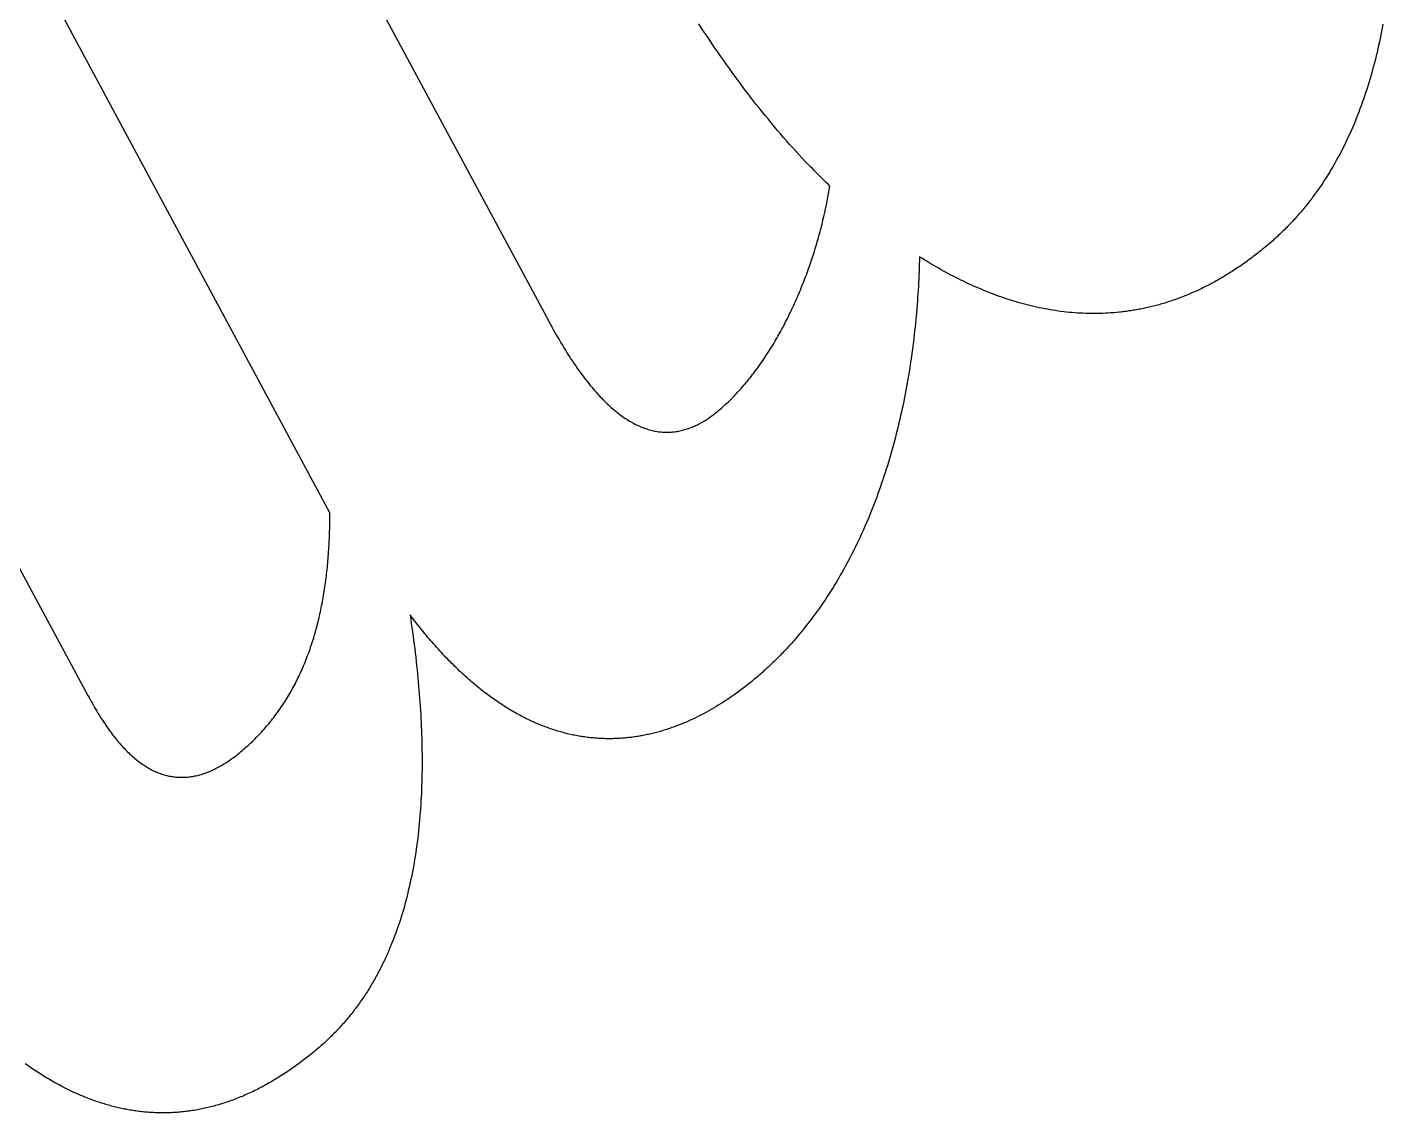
# Model space of a CAD drawing. Extents: x 156 to 510, y 849 to 1306.
# Drawn here: x 477 to 501.33, y 943.29 to 962.77 of the extents above; entities that cross this region are included whole.
import ezdxf

# ---------------------------------------------------------------- set-up
doc = ezdxf.new("R2010")
doc.units = 0
doc.layers.add('color#7d7d7dff', color=1, linetype='CONTINUOUS')

msp = doc.modelspace()

# ---------------------------------------------------------------- linework, layer by layer
at = {"layer": 'color#7d7d7dff'}
for points in [[(479.445, 970.34), (486.361, 957.494), (486.388, 957.443), (486.415, 957.393), (486.442, 957.344), (486.469, 957.295), (486.496, 957.248), (486.524, 957.201), (486.55, 957.154), (486.577, 957.109), (486.604, 957.064), (486.631, 957.02), (486.658, 956.976), (486.685, 956.934), (486.711, 956.892), (486.738, 956.85), (486.764, 956.81), (486.791, 956.77), (486.817, 956.731), (486.844, 956.692), (486.87, 956.654), (486.896, 956.617), (486.923, 956.581), (486.949, 956.545), (486.975, 956.51), (487.001, 956.475), (487.027, 956.441), (487.053, 956.408), (487.079, 956.376), (487.105, 956.344), (487.131, 956.313), (487.157, 956.282), (487.182, 956.252), (487.208, 956.223), (487.234, 956.194), (487.259, 956.166), (487.285, 956.139), (487.31, 956.112), (487.335, 956.086), (487.361, 956.061), (487.386, 956.036), (487.411, 956.012), (487.437, 955.988), (487.462, 955.965), (487.487, 955.943), (487.512, 955.921), (487.537, 955.899), (487.562, 955.879), (487.587, 955.859), (487.611, 955.839), (487.636, 955.82), (487.661, 955.802), (487.685, 955.784), (487.71, 955.767), (487.735, 955.751), (487.759, 955.735), (487.783, 955.719), (487.808, 955.704), (487.832, 955.69), (487.856, 955.676), (487.881, 955.663), (487.905, 955.65), (487.929, 955.638), (487.953, 955.627), (487.977, 955.616), (488.001, 955.605), (488.025, 955.595), (488.048, 955.586), (488.072, 955.577), (488.096, 955.569), (488.119, 955.561), (488.143, 955.553), (488.167, 955.546), (488.19, 955.54), (488.213, 955.534), (488.237, 955.529), (488.26, 955.524), (488.283, 955.52), (488.306, 955.516), (488.33, 955.512), (488.353, 955.51), (488.376, 955.507), (488.399, 955.505), (488.421, 955.504), (488.444, 955.503), (488.467, 955.502), (488.49, 955.502), (488.512, 955.503), (488.535, 955.504), (488.558, 955.505), (488.58, 955.507), (488.602, 955.509), (488.625, 955.512), (488.647, 955.515), (488.669, 955.518), (488.691, 955.522), (488.714, 955.527), (488.736, 955.532), (488.758, 955.537), (488.78, 955.543), (488.801, 955.549), (488.823, 955.555), (488.845, 955.562), (488.867, 955.57), (488.888, 955.577), (488.91, 955.585), (488.931, 955.594), (488.953, 955.603), (488.974, 955.612), (488.996, 955.622), (489.017, 955.632), (489.038, 955.643), (489.059, 955.654), (489.08, 955.665), (489.101, 955.677), (489.122, 955.689), (489.143, 955.701), (489.164, 955.714), (489.185, 955.727), (489.206, 955.74), (489.226, 955.754), (489.247, 955.768), (489.267, 955.783), (489.288, 955.797), (489.308, 955.813), (489.329, 955.828), (489.349, 955.844), (489.369, 955.86), (489.389, 955.877), (489.409, 955.893), (489.435, 955.915), (489.46, 955.937), (489.485, 955.959), (489.509, 955.981), (489.534, 956.004), (489.558, 956.027), (489.583, 956.05), (489.607, 956.073), (489.631, 956.097), (489.655, 956.121), (489.679, 956.145), (489.702, 956.169), (489.726, 956.194), (489.749, 956.219), (489.772, 956.244), (489.795, 956.27), (489.818, 956.295), (489.841, 956.321), (489.863, 956.347), (489.886, 956.374), (489.908, 956.4), (489.93, 956.427), (489.952, 956.454), (489.974, 956.481), (489.996, 956.509), (490.017, 956.536), (490.039, 956.564), (490.06, 956.592), (490.081, 956.621), (490.102, 956.649), (490.123, 956.678), (490.144, 956.707), (490.164, 956.736), (490.184, 956.765), (490.205, 956.794), (490.225, 956.824), (490.245, 956.854), (490.264, 956.884), (490.284, 956.914), (490.303, 956.944), (490.323, 956.974), (490.342, 957.005), (490.361, 957.036), (490.38, 957.067), (490.399, 957.098), (490.417, 957.129), (490.435, 957.16), (490.454, 957.192), (490.472, 957.224), (490.49, 957.255), (490.508, 957.287), (490.525, 957.319), (490.543, 957.352), (490.56, 957.384), (490.577, 957.416), (490.594, 957.449), (490.611, 957.482), (490.628, 957.515), (490.645, 957.547), (490.661, 957.58), (490.677, 957.614), (490.693, 957.647), (490.709, 957.68), (490.725, 957.714), (490.741, 957.747), (490.756, 957.781), (490.772, 957.815), (490.787, 957.848), (490.802, 957.882), (490.817, 957.916), (490.831, 957.95), (490.846, 957.984), (490.86, 958.019), (490.875, 958.053), (490.889, 958.087), (490.903, 958.122), (490.916, 958.156), (490.93, 958.19), (490.943, 958.225), (490.957, 958.26), (490.97, 958.294), (490.983, 958.329), (490.996, 958.364), (491.008, 958.398), (491.021, 958.433), (491.033, 958.468), (491.045, 958.503), (491.057, 958.538), (491.069, 958.573), (491.081, 958.608), (491.093, 958.643), (491.104, 958.678), (491.115, 958.713), (491.126, 958.748), (491.137, 958.783), (491.148, 958.818), (491.159, 958.853), (491.169, 958.888), (491.179, 958.923), (491.189, 958.958), (491.199, 958.993), (491.209, 959.028), (491.219, 959.063), (491.228, 959.098), (491.237, 959.133), (491.247, 959.167), (491.256, 959.202), (491.264, 959.237), (491.281, 959.307), (491.298, 959.376), (491.314, 959.445), (491.329, 959.514), (491.343, 959.583), (491.357, 959.651), (491.37, 959.72), (491.383, 959.787), (491.395, 959.855), (491.406, 959.922), (491.373, 959.953), (491.341, 959.984), (491.309, 960.015), (491.277, 960.047), (491.245, 960.078), (491.214, 960.109), (491.183, 960.14), (491.151, 960.171), (491.121, 960.203), (491.09, 960.234), (491.059, 960.265), (491.029, 960.297), (490.969, 960.359), (490.91, 960.422), (490.852, 960.484), (490.795, 960.546), (490.738, 960.608), (490.683, 960.67), (490.628, 960.732), (490.575, 960.793), (490.522, 960.854), (490.471, 960.915), (490.414, 960.982), (490.357, 961.05), (490.301, 961.119), (490.245, 961.187), (490.189, 961.256), (490.134, 961.325), (490.079, 961.394), (490.025, 961.464), (489.97, 961.534), (489.917, 961.604), (489.863, 961.674), (489.81, 961.745), (489.757, 961.815), (489.705, 961.887), (489.653, 961.958), (489.601, 962.029), (489.55, 962.101), (489.499, 962.173), (489.448, 962.246), (489.398, 962.318), (489.348, 962.391), (489.298, 962.464), (489.249, 962.537), (489.2, 962.61), (489.151, 962.684), (489.103, 962.758), (489.056, 962.832)], [(471.281, 963.432), (478.09, 950.778), (478.11, 950.741), (478.13, 950.704), (478.15, 950.668), (478.17, 950.632), (478.19, 950.597), (478.21, 950.562), (478.23, 950.528), (478.25, 950.494), (478.27, 950.461), (478.29, 950.428), (478.31, 950.396), (478.33, 950.364), (478.35, 950.333), (478.371, 950.302), (478.391, 950.272), (478.411, 950.242), (478.431, 950.212), (478.452, 950.184), (478.472, 950.155), (478.493, 950.127), (478.513, 950.1), (478.533, 950.073), (478.554, 950.047), (478.574, 950.021), (478.595, 949.995), (478.616, 949.97), (478.636, 949.946), (478.657, 949.922), (478.677, 949.898), (478.698, 949.875), (478.719, 949.852), (478.74, 949.83), (478.76, 949.808), (478.781, 949.787), (478.802, 949.767), (478.823, 949.746), (478.844, 949.727), (478.865, 949.707), (478.886, 949.688), (478.907, 949.67), (478.928, 949.652), (478.949, 949.635), (478.97, 949.618), (478.991, 949.601), (479.012, 949.585), (479.033, 949.57), (479.054, 949.554), (479.075, 949.54), (479.097, 949.526), (479.118, 949.512), (479.139, 949.499), (479.16, 949.486), (479.182, 949.473), (479.203, 949.461), (479.225, 949.45), (479.246, 949.439), (479.267, 949.428), (479.289, 949.418), (479.31, 949.409), (479.332, 949.4), (479.353, 949.391), (479.375, 949.383), (479.397, 949.375), (479.418, 949.367), (479.44, 949.36), (479.461, 949.354), (479.483, 949.348), (479.505, 949.342), (479.527, 949.337), (479.548, 949.332), (479.57, 949.328), (479.592, 949.324), (479.614, 949.321), (479.636, 949.318), (479.658, 949.315), (479.68, 949.313), (479.702, 949.311), (479.724, 949.31), (479.746, 949.309), (479.768, 949.309), (479.79, 949.309), (479.812, 949.309), (479.834, 949.31), (479.856, 949.312), (479.878, 949.313), (479.9, 949.316), (479.922, 949.318), (479.945, 949.321), (479.967, 949.325), (479.989, 949.329), (480.011, 949.333), (480.034, 949.338), (480.056, 949.343), (480.078, 949.349), (480.101, 949.355), (480.123, 949.361), (480.146, 949.368), (480.168, 949.375), (480.191, 949.383), (480.213, 949.391), (480.236, 949.4), (480.258, 949.408), (480.281, 949.418), (480.303, 949.428), (480.326, 949.438), (480.349, 949.448), (480.371, 949.459), (480.394, 949.471), (480.417, 949.483), (480.439, 949.495), (480.462, 949.507), (480.485, 949.52), (480.508, 949.534), (480.531, 949.548), (480.553, 949.562), (480.576, 949.577), (480.599, 949.592), (480.622, 949.607), (480.645, 949.623), (480.668, 949.639), (480.691, 949.656), (480.714, 949.673), (480.737, 949.69), (480.76, 949.708), (480.783, 949.726), (480.806, 949.745), (480.829, 949.764), (480.853, 949.783), (480.879, 949.806), (480.906, 949.829), (480.932, 949.853), (480.958, 949.876), (480.984, 949.9), (481.01, 949.924), (481.035, 949.948), (481.06, 949.972), (481.085, 949.996), (481.11, 950.021), (481.134, 950.046), (481.158, 950.071), (481.182, 950.096), (481.205, 950.121), (481.228, 950.147), (481.251, 950.173), (481.274, 950.199), (481.297, 950.225), (481.319, 950.251), (481.341, 950.277), (481.363, 950.304), (481.384, 950.331), (481.405, 950.358), (481.426, 950.385), (481.447, 950.412), (481.468, 950.44), (481.488, 950.467), (481.508, 950.495), (481.528, 950.523), (481.548, 950.552), (481.567, 950.58), (481.586, 950.608), (481.605, 950.637), (481.623, 950.666), (481.642, 950.695), (481.66, 950.724), (481.678, 950.754), (481.696, 950.783), (481.713, 950.813), (481.73, 950.843), (481.747, 950.873), (481.764, 950.903), (481.78, 950.934), (481.797, 950.964), (481.813, 950.995), (481.829, 951.026), (481.844, 951.057), (481.86, 951.088), (481.875, 951.119), (481.89, 951.151), (481.904, 951.183), (481.919, 951.214), (481.933, 951.246), (481.947, 951.279), (481.961, 951.311), (481.975, 951.343), (481.988, 951.376), (482.001, 951.409), (482.014, 951.442), (482.027, 951.475), (482.039, 951.508), (482.052, 951.542), (482.064, 951.575), (482.076, 951.609), (482.087, 951.643), (482.099, 951.677), (482.11, 951.711), (482.121, 951.745), (482.132, 951.78), (482.143, 951.814), (482.153, 951.849), (482.163, 951.884), (482.173, 951.919), (482.183, 951.954), (482.193, 951.99), (482.202, 952.025), (482.211, 952.061), (482.22, 952.097), (482.229, 952.133), (482.238, 952.169), (482.246, 952.205), (482.254, 952.241), (482.262, 952.278), (482.27, 952.314), (482.278, 952.351), (482.285, 952.388), (482.292, 952.425), (482.3, 952.462), (482.306, 952.5), (482.313, 952.537), (482.32, 952.575), (482.326, 952.613), (482.332, 952.651), (482.338, 952.689), (482.343, 952.727), (482.349, 952.765), (482.354, 952.803), (482.36, 952.842), (482.365, 952.881), (482.369, 952.92), (482.374, 952.959), (482.378, 952.998), (482.383, 953.037), (482.387, 953.076), (482.391, 953.116), (482.394, 953.155), (482.398, 953.195), (482.401, 953.235), (482.404, 953.275), (482.407, 953.315), (482.41, 953.355), (482.413, 953.395), (482.415, 953.436), (482.418, 953.477), (482.42, 953.517), (482.422, 953.558), (482.424, 953.599), (482.425, 953.64), (482.427, 953.681), (482.428, 953.723), (482.429, 953.764), (482.43, 953.806), (482.431, 953.847), (482.432, 953.889), (482.432, 953.931), (482.433, 953.973), (482.433, 954.015), (482.433, 954.058), (476.525, 965.045)], [(501.328, 962.825), (501.317, 962.761), (501.304, 962.697), (501.292, 962.634), (501.279, 962.571), (501.266, 962.508), (501.252, 962.445), (501.238, 962.382), (501.223, 962.32), (501.209, 962.258), (501.193, 962.196), (501.178, 962.135), (501.162, 962.074), (501.145, 962.013), (501.129, 961.952), (501.111, 961.892), (501.094, 961.832), (501.076, 961.772), (501.057, 961.712), (501.039, 961.653), (501.019, 961.594), (501, 961.536), (500.98, 961.478), (500.959, 961.42), (500.939, 961.362), (500.917, 961.305), (500.896, 961.248), (500.874, 961.191), (500.851, 961.135), (500.829, 961.079), (500.805, 961.023), (500.782, 960.968), (500.758, 960.912), (500.733, 960.858), (500.708, 960.803), (500.683, 960.749), (500.657, 960.696), (500.631, 960.642), (500.604, 960.589), (500.577, 960.537), (500.55, 960.484), (500.522, 960.433), (500.493, 960.381), (500.465, 960.33), (500.436, 960.279), (500.406, 960.229), (500.376, 960.179), (500.345, 960.129), (500.314, 960.08), (500.283, 960.031), (500.251, 959.982), (500.219, 959.934), (500.186, 959.886), (500.153, 959.839), (500.119, 959.792), (500.085, 959.745), (500.068, 959.722), (500.051, 959.699), (500.034, 959.676), (500.016, 959.654), (499.998, 959.631), (499.981, 959.608), (499.963, 959.586), (499.945, 959.563), (499.927, 959.541), (499.908, 959.519), (499.89, 959.497), (499.872, 959.475), (499.853, 959.453), (499.835, 959.431), (499.816, 959.409), (499.797, 959.388), (499.778, 959.366), (499.759, 959.345), (499.74, 959.324), (499.72, 959.303), (499.701, 959.282), (499.681, 959.261), (499.661, 959.24), (499.642, 959.219), (499.622, 959.199), (499.602, 959.178), (499.581, 959.158), (499.561, 959.138), (499.541, 959.117), (499.52, 959.097), (499.5, 959.077), (499.479, 959.058), (499.458, 959.038), (499.437, 959.018), (499.416, 958.999), (499.395, 958.98), (499.373, 958.96), (499.352, 958.941), (499.33, 958.922), (499.309, 958.903), (499.287, 958.885), (499.265, 958.866), (499.239, 958.844), (499.214, 958.823), (499.188, 958.802), (499.162, 958.781), (499.137, 958.76), (499.111, 958.74), (499.085, 958.719), (499.06, 958.699), (499.034, 958.679), (499.008, 958.66), (498.983, 958.64), (498.957, 958.621), (498.931, 958.602), (498.906, 958.583), (498.88, 958.564), (498.854, 958.546), (498.828, 958.528), (498.803, 958.51), (498.777, 958.492), (498.751, 958.474), (498.725, 958.457), (498.7, 958.439), (498.674, 958.422), (498.648, 958.406), (498.623, 958.389), (498.597, 958.373), (498.571, 958.356), (498.545, 958.34), (498.52, 958.325), (498.494, 958.309), (498.468, 958.293), (498.442, 958.278), (498.417, 958.263), (498.391, 958.248), (498.365, 958.234), (498.339, 958.219), (498.314, 958.205), (498.288, 958.191), (498.262, 958.177), (498.237, 958.163), (498.211, 958.15), (498.185, 958.136), (498.159, 958.123), (498.134, 958.11), (498.108, 958.098), (498.082, 958.085), (498.056, 958.073), (498.031, 958.061), (498.005, 958.049), (497.979, 958.037), (497.954, 958.025), (497.928, 958.014), (497.902, 958.002), (497.876, 957.991), (497.851, 957.98), (497.825, 957.97), (497.799, 957.959), (497.774, 957.949), (497.748, 957.939), (497.722, 957.929), (497.697, 957.919), (497.671, 957.909), (497.645, 957.9), (497.62, 957.89), (497.594, 957.881), (497.568, 957.872), (497.543, 957.864), (497.517, 957.855), (497.491, 957.847), (497.466, 957.838), (497.44, 957.83), (497.415, 957.822), (497.389, 957.815), (497.363, 957.807), (497.338, 957.8), (497.312, 957.792), (497.287, 957.785), (497.261, 957.778), (497.236, 957.772), (497.21, 957.765), (497.184, 957.759), (497.159, 957.753), (497.133, 957.746), (497.108, 957.741), (497.082, 957.735), (497.057, 957.729), (497.031, 957.724), (497.006, 957.719), (496.981, 957.714), (496.955, 957.709), (496.93, 957.704), (496.904, 957.699), (496.879, 957.695), (496.853, 957.691), (496.828, 957.686), (496.803, 957.682), (496.777, 957.679), (496.752, 957.675), (496.727, 957.672), (496.701, 957.668), (496.676, 957.665), (496.651, 957.662), (496.625, 957.659), (496.6, 957.656), (496.549, 957.651), (496.499, 957.647), (496.448, 957.643), (496.398, 957.64), (496.348, 957.637), (496.298, 957.635), (496.247, 957.634), (496.197, 957.633), (496.147, 957.633), (496.097, 957.633), (496.047, 957.634), (495.997, 957.635), (495.947, 957.637), (495.898, 957.639), (495.848, 957.642), (495.799, 957.646), (495.749, 957.65), (495.7, 957.654), (495.65, 957.659), (495.601, 957.665), (495.552, 957.671), (495.503, 957.678), (495.454, 957.685), (495.405, 957.692), (495.356, 957.701), (495.307, 957.709), (495.258, 957.718), (495.21, 957.728), (495.161, 957.738), (495.113, 957.748), (495.065, 957.759), (495.016, 957.771), (494.968, 957.782), (494.92, 957.795), (494.872, 957.807), (494.825, 957.821), (494.777, 957.834), (494.729, 957.848), (494.682, 957.863), (494.634, 957.878), (494.587, 957.893), (494.54, 957.909), (494.493, 957.925), (494.446, 957.941), (494.399, 957.958), (494.353, 957.975), (494.306, 957.993), (494.26, 958.011), (494.213, 958.03), (494.167, 958.048), (494.121, 958.068), (494.075, 958.087), (494.029, 958.107), (493.983, 958.127), (493.938, 958.148), (493.892, 958.169), (493.847, 958.19), (493.802, 958.212), (493.757, 958.234), (493.712, 958.256), (493.667, 958.278), (493.623, 958.301), (493.578, 958.324), (493.534, 958.348), (493.49, 958.372), (493.446, 958.396), (493.402, 958.42), (493.358, 958.445), (493.315, 958.47), (493.271, 958.495), (493.228, 958.52), (493.185, 958.546), (493.142, 958.572), (493.099, 958.598), (493.056, 958.625), (493.014, 958.651), (493.012, 958.585), (493.01, 958.519), (493.008, 958.453), (493.006, 958.386), (493.003, 958.32), (493, 958.253), (492.996, 958.187), (492.993, 958.12), (492.989, 958.054), (492.985, 957.987), (492.98, 957.92), (492.975, 957.854), (492.97, 957.787), (492.965, 957.72), (492.959, 957.654), (492.953, 957.587), (492.947, 957.52), (492.94, 957.454), (492.934, 957.387), (492.926, 957.32), (492.919, 957.254), (492.911, 957.187), (492.903, 957.12), (492.895, 957.054), (492.886, 956.987), (492.877, 956.921), (492.867, 956.854), (492.858, 956.788), (492.848, 956.722), (492.838, 956.655), (492.827, 956.589), (492.816, 956.523), (492.805, 956.457), (492.793, 956.391), (492.781, 956.325), (492.769, 956.259), (492.757, 956.193), (492.744, 956.127), (492.731, 956.062), (492.717, 955.996), (492.703, 955.931), (492.689, 955.866), (492.674, 955.8), (492.66, 955.735), (492.644, 955.67), (492.629, 955.605), (492.613, 955.541), (492.597, 955.476), (492.58, 955.412), (492.563, 955.347), (492.546, 955.283), (492.529, 955.219), (492.511, 955.155), (492.492, 955.091), (492.474, 955.028), (492.455, 954.965), (492.436, 954.901), (492.416, 954.838), (492.396, 954.775), (492.375, 954.713), (492.355, 954.65), (492.334, 954.588), (492.312, 954.526), (492.29, 954.464), (492.268, 954.402), (492.246, 954.34), (492.223, 954.279), (492.199, 954.218), (492.176, 954.157), (492.152, 954.096), (492.127, 954.036), (492.103, 953.975), (492.077, 953.915), (492.052, 953.856), (492.026, 953.796), (492, 953.737), (491.973, 953.678), (491.946, 953.619), (491.919, 953.56), (491.891, 953.502), (491.863, 953.444), (491.834, 953.386), (491.805, 953.329), (491.776, 953.272), (491.746, 953.215), (491.716, 953.158), (491.685, 953.102), (491.655, 953.046), (491.623, 952.99), (491.592, 952.935), (491.559, 952.88), (491.527, 952.825), (491.494, 952.77), (491.461, 952.716), (491.427, 952.662), (491.393, 952.609), (491.358, 952.556), (491.324, 952.503), (491.288, 952.45), (491.253, 952.398), (491.216, 952.346), (491.18, 952.295), (491.143, 952.244), (491.105, 952.193), (491.068, 952.143), (491.029, 952.093), (490.991, 952.043), (490.952, 951.994), (490.912, 951.945), (490.872, 951.896), (490.832, 951.848), (490.791, 951.801), (490.75, 951.753), (490.708, 951.706), (490.666, 951.66), (490.624, 951.614), (490.603, 951.591), (490.581, 951.568), (490.559, 951.546), (490.538, 951.523), (490.516, 951.501), (490.494, 951.478), (490.472, 951.456), (490.45, 951.434), (490.428, 951.412), (490.405, 951.39), (490.383, 951.368), (490.36, 951.346), (490.337, 951.325), (490.315, 951.303), (490.292, 951.282), (490.269, 951.261), (490.245, 951.239), (490.222, 951.218), (490.199, 951.197), (490.175, 951.177), (490.152, 951.156), (490.128, 951.135), (490.104, 951.115), (490.08, 951.095), (490.042, 951.063), (490.004, 951.031), (489.966, 951), (489.927, 950.969), (489.888, 950.939), (489.849, 950.908), (489.809, 950.878), (489.77, 950.849), (489.73, 950.82), (489.69, 950.791), (489.649, 950.763), (489.609, 950.735), (489.568, 950.707), (489.527, 950.68), (489.486, 950.653), (489.444, 950.627), (489.402, 950.601), (489.36, 950.575), (489.318, 950.55), (489.276, 950.526), (489.233, 950.501), (489.19, 950.478), (489.147, 950.455), (489.104, 950.432), (489.061, 950.41), (489.017, 950.388), (488.973, 950.367), (488.929, 950.346), (488.885, 950.326), (488.841, 950.306), (488.796, 950.287), (488.751, 950.268), (488.706, 950.25), (488.661, 950.233), (488.638, 950.224), (488.616, 950.216), (488.593, 950.208), (488.57, 950.2), (488.547, 950.192), (488.524, 950.184), (488.501, 950.176), (488.478, 950.169), (488.455, 950.161), (488.432, 950.154), (488.409, 950.147), (488.386, 950.14), (488.363, 950.133), (488.339, 950.127), (488.316, 950.12), (488.293, 950.114), (488.269, 950.108), (488.246, 950.102), (488.223, 950.096), (488.199, 950.091), (488.176, 950.085), (488.152, 950.08), (488.128, 950.075), (488.105, 950.07), (488.081, 950.065), (488.057, 950.06), (488.033, 950.056), (488.01, 950.052), (487.986, 950.047), (487.962, 950.044), (487.938, 950.04), (487.914, 950.036), (487.89, 950.033), (487.866, 950.029), (487.842, 950.026), (487.818, 950.023), (487.794, 950.021), (487.769, 950.018), (487.745, 950.016), (487.721, 950.014), (487.697, 950.011), (487.672, 950.01), (487.648, 950.008), (487.623, 950.007), (487.599, 950.005), (487.574, 950.004), (487.55, 950.003), (487.525, 950.003), (487.501, 950.002), (487.476, 950.002), (487.452, 950.002), (487.427, 950.002), (487.402, 950.002), (487.377, 950.002), (487.353, 950.003), (487.328, 950.004), (487.303, 950.005), (487.278, 950.006), (487.253, 950.007), (487.228, 950.009), (487.203, 950.011), (487.178, 950.013), (487.153, 950.015), (487.128, 950.017), (487.103, 950.02), (487.078, 950.023), (487.053, 950.026), (487.028, 950.029), (487.002, 950.033), (486.977, 950.036), (486.952, 950.04), (486.927, 950.044), (486.901, 950.049), (486.876, 950.053), (486.851, 950.058), (486.825, 950.063), (486.8, 950.068), (486.774, 950.074), (486.749, 950.079), (486.723, 950.085), (486.698, 950.091), (486.672, 950.097), (486.647, 950.104), (486.621, 950.111), (486.595, 950.118), (486.57, 950.125), (486.544, 950.132), (486.518, 950.14), (486.493, 950.148), (486.467, 950.156), (486.441, 950.164), (486.415, 950.173), (486.389, 950.181), (486.364, 950.19), (486.338, 950.2), (486.312, 950.209), (486.286, 950.219), (486.26, 950.229), (486.234, 950.239), (486.208, 950.25), (486.182, 950.26), (486.156, 950.271), (486.13, 950.282), (486.104, 950.294), (486.078, 950.305), (486.052, 950.317), (486.026, 950.329), (486, 950.342), (485.973, 950.355), (485.947, 950.367), (485.921, 950.381), (485.895, 950.394), (485.869, 950.408), (485.842, 950.422), (485.816, 950.436), (485.79, 950.45), (485.764, 950.465), (485.737, 950.48), (485.711, 950.495), (485.685, 950.51), (485.658, 950.526), (485.632, 950.542), (485.605, 950.558), (485.579, 950.575), (485.553, 950.592), (485.526, 950.609), (485.5, 950.626), (485.473, 950.643), (485.447, 950.661), (485.42, 950.679), (485.394, 950.698), (485.367, 950.716), (485.341, 950.735), (485.314, 950.755), (485.288, 950.774), (485.261, 950.794), (485.235, 950.814), (485.208, 950.834), (485.182, 950.855), (485.155, 950.875), (485.128, 950.897), (485.102, 950.918), (485.075, 950.94), (485.048, 950.962), (485.022, 950.984), (484.995, 951.007), (484.969, 951.029), (484.942, 951.052), (484.915, 951.076), (484.889, 951.1), (484.862, 951.124), (484.835, 951.148), (484.808, 951.172), (484.782, 951.197), (484.755, 951.222), (484.728, 951.248), (484.702, 951.274), (484.675, 951.3), (484.648, 951.326), (484.621, 951.353), (484.595, 951.38), (484.568, 951.407), (484.541, 951.434), (484.514, 951.462), (484.487, 951.49), (484.461, 951.519), (484.434, 951.548), (484.407, 951.577), (484.38, 951.606), (484.354, 951.636), (484.327, 951.666), (484.3, 951.696), (484.273, 951.727), (484.246, 951.758), (484.22, 951.789), (484.193, 951.82), (484.166, 951.852), (484.139, 951.885), (484.112, 951.917), (484.086, 951.95), (484.059, 951.983), (484.032, 952.017), (484.005, 952.05), (483.978, 952.084), (483.952, 952.119), (483.925, 952.154), (483.898, 952.189), (483.871, 952.224), (483.883, 952.148), (483.894, 952.072), (483.905, 951.996), (483.915, 951.92), (483.925, 951.844), (483.935, 951.769), (483.945, 951.693), (483.954, 951.618), (483.964, 951.543), (483.972, 951.468), (483.981, 951.393), (483.989, 951.318), (483.997, 951.243), (484.004, 951.169), (484.012, 951.095), (484.019, 951.02), (484.025, 950.946), (484.031, 950.873), (484.037, 950.799), (484.043, 950.726), (484.048, 950.652), (484.053, 950.579), (484.058, 950.506), (484.062, 950.433), (484.066, 950.361), (484.07, 950.288), (484.073, 950.216), (484.076, 950.144), (484.079, 950.072), (484.081, 950.001), (484.083, 949.929), (484.084, 949.858), (484.085, 949.787), (484.086, 949.716), (484.087, 949.646), (484.087, 949.575), (484.086, 949.505), (484.086, 949.435), (484.085, 949.366), (484.083, 949.296), (484.081, 949.227), (484.079, 949.158), (484.077, 949.089), (484.074, 949.021), (484.07, 948.952), (484.067, 948.884), (484.063, 948.817), (484.058, 948.749), (484.053, 948.682), (484.048, 948.615), (484.042, 948.548), (484.036, 948.482), (484.03, 948.416), (484.023, 948.35), (484.015, 948.284), (484.008, 948.219), (483.999, 948.153), (483.991, 948.089), (483.982, 948.024), (483.973, 947.96), (483.963, 947.896), (483.952, 947.832), (483.942, 947.769), (483.931, 947.706), (483.919, 947.643), (483.907, 947.581), (483.895, 947.519), (483.882, 947.457), (483.868, 947.395), (483.855, 947.334), (483.84, 947.274), (483.826, 947.213), (483.811, 947.153), (483.795, 947.093), (483.779, 947.033), (483.763, 946.974), (483.746, 946.915), (483.728, 946.857), (483.71, 946.799), (483.692, 946.741), (483.673, 946.684), (483.654, 946.627), (483.634, 946.57), (483.614, 946.513), (483.593, 946.457), (483.572, 946.402), (483.55, 946.347), (483.528, 946.292), (483.517, 946.264), (483.505, 946.237), (483.494, 946.21), (483.482, 946.183), (483.47, 946.156), (483.459, 946.129), (483.447, 946.103), (483.434, 946.076), (483.422, 946.049), (483.41, 946.023), (483.397, 945.997), (483.385, 945.97), (483.372, 945.944), (483.359, 945.918), (483.346, 945.892), (483.333, 945.866), (483.319, 945.841), (483.306, 945.815), (483.292, 945.789), (483.279, 945.764), (483.265, 945.739), (483.251, 945.713), (483.237, 945.688), (483.223, 945.663), (483.208, 945.638), (483.194, 945.614), (483.179, 945.589), (483.165, 945.564), (483.15, 945.54), (483.135, 945.515), (483.12, 945.491), (483.105, 945.467), (483.089, 945.443), (483.074, 945.419), (483.058, 945.395), (483.042, 945.371), (483.026, 945.347), (483.01, 945.324), (482.994, 945.301), (482.978, 945.277), (482.962, 945.254), (482.945, 945.231), (482.928, 945.208), (482.911, 945.185), (482.894, 945.162), (482.877, 945.139), (482.86, 945.117), (482.843, 945.094), (482.825, 945.072), (482.808, 945.05), (482.79, 945.028), (482.772, 945.006), (482.754, 944.984), (482.736, 944.962), (482.717, 944.941), (482.699, 944.919), (482.68, 944.898), (482.661, 944.876), (482.642, 944.855), (482.623, 944.834), (482.604, 944.813), (482.585, 944.792), (482.565, 944.771), (482.546, 944.751), (482.526, 944.73), (482.506, 944.71), (482.486, 944.69), (482.466, 944.67), (482.446, 944.65), (482.425, 944.63), (482.404, 944.61), (482.384, 944.59), (482.363, 944.571), (482.342, 944.551), (482.321, 944.532), (482.299, 944.513), (482.278, 944.494), (482.256, 944.475), (482.234, 944.456), (482.212, 944.438), (482.183, 944.413), (482.154, 944.389), (482.125, 944.364), (482.095, 944.341), (482.066, 944.317), (482.037, 944.294), (482.008, 944.271), (481.978, 944.248), (481.949, 944.226), (481.92, 944.204), (481.891, 944.182), (481.862, 944.161), (481.833, 944.14), (481.804, 944.119), (481.775, 944.098), (481.746, 944.078), (481.717, 944.058), (481.688, 944.038), (481.659, 944.018), (481.63, 943.999), (481.601, 943.98), (481.572, 943.962), (481.543, 943.943), (481.515, 943.925), (481.486, 943.907), (481.457, 943.89), (481.428, 943.872), (481.399, 943.855), (481.371, 943.839), (481.342, 943.822), (481.313, 943.806), (481.285, 943.79), (481.256, 943.774), (481.227, 943.759), (481.199, 943.744), (481.17, 943.729), (481.142, 943.714), (481.113, 943.7), (481.085, 943.686), (481.056, 943.672), (481.028, 943.658), (481, 943.645), (480.971, 943.632), (480.943, 943.619), (480.914, 943.607), (480.886, 943.594), (480.858, 943.582), (480.83, 943.571), (480.801, 943.559), (480.773, 943.548), (480.745, 943.537), (480.717, 943.526), (480.689, 943.516), (480.661, 943.505), (480.633, 943.495), (480.605, 943.485), (480.577, 943.476), (480.549, 943.467), (480.521, 943.458), (480.493, 943.449), (480.465, 943.44), (480.437, 943.432), (480.409, 943.424), (480.381, 943.416), (480.353, 943.408), (480.326, 943.401), (480.298, 943.394), (480.27, 943.387), (480.243, 943.38), (480.215, 943.374), (480.187, 943.368), (480.16, 943.362), (480.132, 943.356), (480.105, 943.35), (480.077, 943.345), (480.05, 943.34), (480.022, 943.335), (479.995, 943.331), (479.967, 943.326), (479.94, 943.322), (479.913, 943.318), (479.885, 943.315), (479.858, 943.311), (479.831, 943.308), (479.804, 943.305), (479.777, 943.302), (479.749, 943.3), (479.722, 943.297), (479.695, 943.295), (479.668, 943.293), (479.641, 943.291), (479.614, 943.29), (479.587, 943.289), (479.56, 943.288), (479.534, 943.287), (479.507, 943.286), (479.48, 943.286), (479.453, 943.285), (479.426, 943.285), (479.4, 943.286), (479.373, 943.286), (479.346, 943.287), (479.32, 943.287), (479.293, 943.288), (479.267, 943.29), (479.24, 943.291), (479.214, 943.293), (479.187, 943.294), (479.161, 943.296), (479.134, 943.299), (479.108, 943.301), (479.082, 943.304), (479.056, 943.307), (479.029, 943.31), (479.003, 943.313), (478.977, 943.316), (478.951, 943.32), (478.925, 943.323), (478.899, 943.327), (478.873, 943.332), (478.847, 943.336), (478.821, 943.34), (478.795, 943.345), (478.769, 943.35), (478.743, 943.355), (478.717, 943.36), (478.692, 943.366), (478.666, 943.371), (478.64, 943.377), (478.615, 943.383), (478.589, 943.389), (478.563, 943.396), (478.538, 943.402), (478.512, 943.409), (478.487, 943.416), (478.462, 943.423), (478.436, 943.43), (478.411, 943.438), (478.386, 943.445), (478.36, 943.453), (478.335, 943.461), (478.31, 943.469), (478.285, 943.477), (478.26, 943.486), (478.235, 943.494), (478.21, 943.503), (478.185, 943.512), (478.16, 943.521), (478.135, 943.53), (478.11, 943.54), (478.085, 943.549), (478.06, 943.559), (478.036, 943.569), (478.011, 943.579), (477.986, 943.589), (477.962, 943.6), (477.937, 943.61), (477.913, 943.621), (477.888, 943.632), (477.864, 943.643), (477.839, 943.654), (477.815, 943.665), (477.791, 943.677), (477.766, 943.689), (477.742, 943.7), (477.718, 943.712), (477.694, 943.724), (477.67, 943.737), (477.622, 943.761), (477.574, 943.787), (477.526, 943.813), (477.478, 943.839), (477.431, 943.867), (477.384, 943.894), (477.337, 943.922), (477.29, 943.951), (477.243, 943.981), (477.197, 944.01), (477.151, 944.041), (477.104, 944.071), (477.059, 944.103), (477.013, 944.135), (476.967, 944.167)]]:
    msp.add_lwpolyline(points, dxfattribs=at)

doc.saveas('drawing.dxf')
